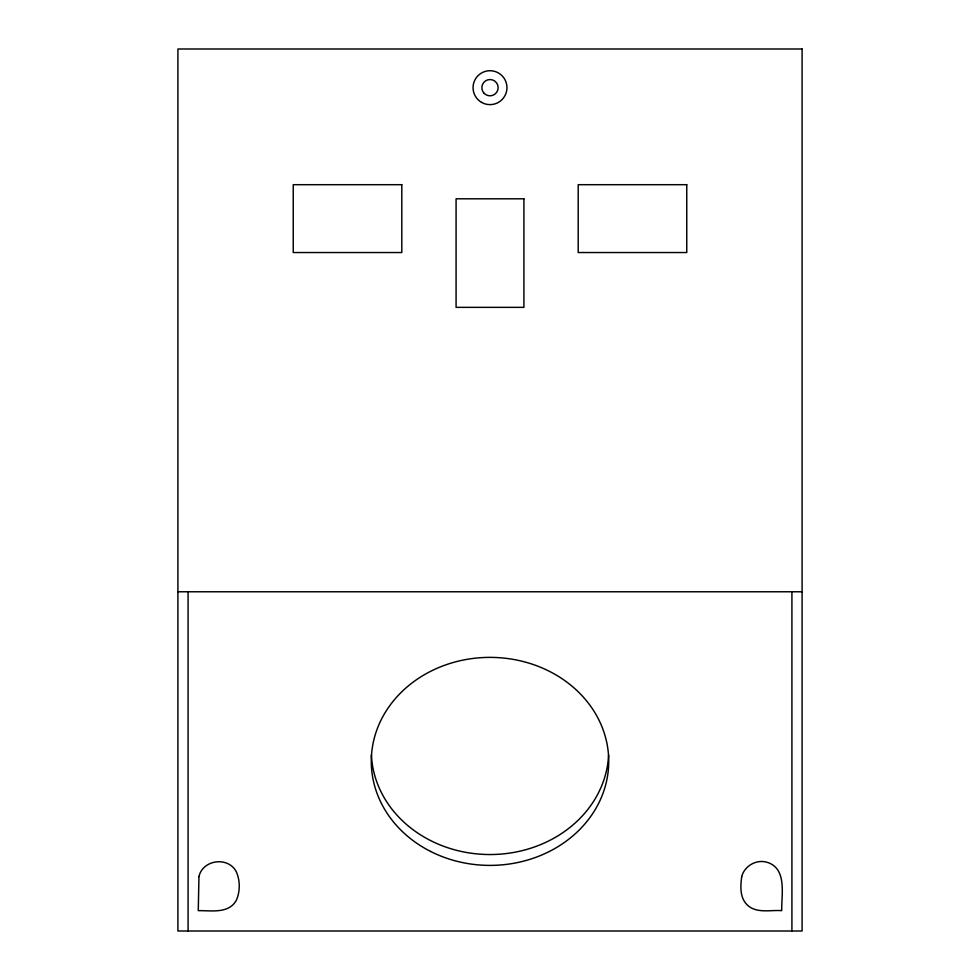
<?xml version="1.0" encoding="UTF-8"?>
<svg xmlns="http://www.w3.org/2000/svg" width="980" height="980" viewBox="0 0 980 980"><rect width="100%" height="100%" fill="white"/><g stroke="black" fill="none" stroke-linecap="round" stroke-linejoin="round"><path stroke-width="1.47" d="M177.907 591.773L802.093 591.773M791.914 591.773L791.914 931M188.087 591.773L188.087 931M608.617 755.041A118.727 104.015 0 0 1 490 854.536A118.727 104.015 0 0 1 371.383 755.041M198.952 876.549L198.266 910.641C211.006 910.469 228.622 913.997 236.241 900.473C240.259 891.58 240.259 880.518 236.241 871.637C228.144 856.226 202.799 859.558 198.952 876.549M741.725 876.549C740.439 886.055 739.667 897.288 746.993 904.687C756.192 913.838 770.255 909.795 781.734 910.641C781.305 894.801 787.577 868.158 766.654 862.155C756.144 859.264 744.482 866.002 741.725 876.549M802.093 49L177.907 49L177.907 931L802.093 931L802.093 49M401.8 184.693L293.24 184.693L293.24 252.534L401.8 252.534L401.8 184.693M686.76 184.693L578.2 184.693L578.2 252.534L686.76 252.534L686.76 184.693M523.92 198.805L456.08 198.805L456.08 307.353L523.92 307.353L523.92 198.805M481.523 102.361A16.966 16.966 0 0 0 506.966 87.673A16.966 16.966 0 0 0 481.523 72.986A16.966 16.966 0 0 0 481.523 102.361M484.243 93.431A8.146 8.146 0 0 0 497.865 89.78A8.146 8.146 0 0 0 487.893 79.809A8.146 8.146 0 0 0 484.243 93.431M430.637 851.461A118.727 104.015 0 0 0 608.727 761.386A118.727 104.015 0 0 0 430.637 671.312A118.727 104.015 0 0 0 430.637 851.461"/></g></svg>
